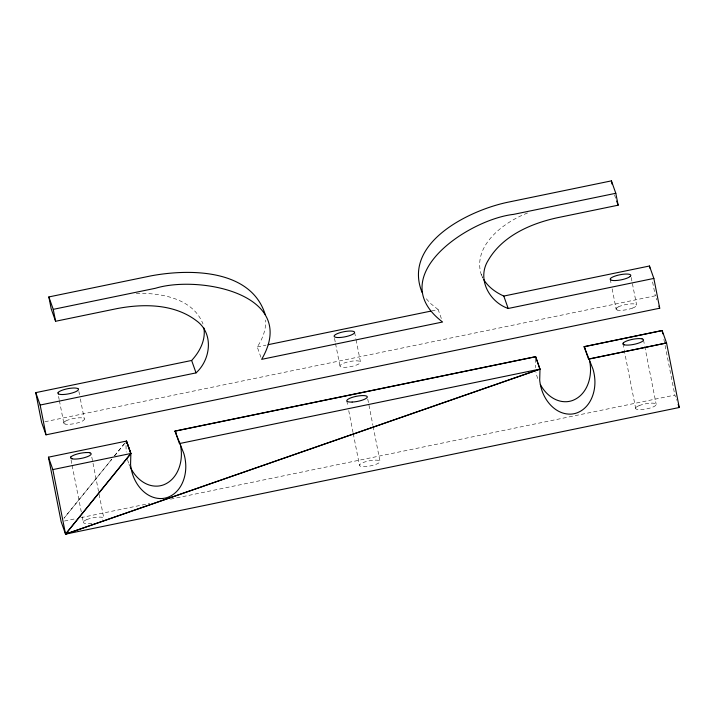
<?xml version="1.0" encoding="UTF-8"?>
<svg xmlns="http://www.w3.org/2000/svg" width="715" height="715" viewBox="0 0 715 715"><rect width="100%" height="100%" fill="white"/><g stroke="black" fill="none" stroke-linecap="round" stroke-linejoin="round"><path stroke-width="0.54" stroke-dasharray="3.58 2.68" d="M126.019 445.499L126.171 452.103M535.321 358.903L535.303 367.689M260.912 357.277L257.248 346.936C262.521 339.035 266.123 329.633 265.739 320.016M111.728 459.289L63.966 518.25L111.71 459.37M114.534 455.821L124.374 443.675M114.525 455.902L126.457 441.182M527.554 212.999C502.556 222.597 469.764 247.73 482.518 278.126M86.873 519.582L87.373 519.385A10.439 2.601 -11.1 0 1 98.339 517.133L98.893 517.106A10.484 2.619 -11.1 0 1 100.431 517.106A10.466 2.61 -11.1 0 1 102.477 517.383A10.359 2.583 -11.1 0 1 103.058 517.589A10.484 2.619 -11.1 0 1 103.72 518.929A10.359 2.583 -11.1 0 1 103.434 519.304M632.605 308.058L633.106 307.861A10.484 2.619 -11.1 0 0 636.01 306.252A10.359 2.583 -11.1 0 0 636.386 305.859A10.484 2.619 -11.1 0 0 635.841 304.322M639.201 405.62L639.702 405.423A10.439 2.601 -11.1 0 1 650.668 403.162L651.231 403.144M257.248 346.936L265.962 345.139M431.646 310.954L438.179 309.604L441.843 319.945M44.893 421.743L655.315 295.796L656.781 299.934M64.43 521.038L76.469 518.554M80.84 517.651L149.766 503.432M170.545 499.142L674.853 395.091L676.685 400.266M136.27 293.382C160.768 292.757 192.996 298.235 203.015 324.011M438.179 309.604L430.064 303.097L425.318 297.61M482.679 277.688L480.686 272.951M614.489 194.855L615.955 198.993M128.941 463.955L129.674 466.019M537.707 378.503L537.019 376.403A48.727 47.154 -19.5 0 1 535.946 372.086M128.575 462.918L127.887 460.818A48.727 47.154 -19.5 0 1 127.297 458.673M652.589 281.969L655.315 295.796M663.877 339.303L674.853 395.091M631.202 277.483L636.645 305.144M643.491 339.902L644.564 345.372M644.778 346.462L656.191 404.44M610.261 279.261L611.307 284.579M612.147 288.833L616.124 309.05M622.962 343.799L635.662 408.337M354.622 332.341L355.882 338.722M356.088 339.786L360.485 362.13A10.448 2.61 -11.1 0 1 345.291 367.313A10.448 2.61 -11.1 0 1 344.889 362.791A10.448 2.61 -11.1 0 1 360.485 362.13M367.751 399.068L372.917 425.318M373.141 426.417L380.023 461.416A10.448 2.61 -11.1 0 1 364.838 466.609A10.448 2.61 -11.1 0 1 364.427 462.087A10.448 2.61 -11.1 0 1 380.023 461.416M334.513 338.365L335.353 342.619M335.558 343.683L339.956 366.026M346.793 400.784L347.874 406.254M348.732 410.625L353.04 432.504M353.255 433.594L359.502 465.322M78.873 391.445L79.508 394.635M80.339 398.899L84.316 419.106M91.806 457.144L98.911 493.243M99.126 494.333L103.863 518.402M58.559 396.414L59.184 399.605M59.399 400.668L63.796 423.012M71.062 459.951L71.92 464.321M72.135 465.42L81.394 512.458M82.261 516.829L83.333 522.299M632.605 308.058A10.439 2.601 -11.1 0 1 621.648 310.319L621.085 310.346A10.564 2.637 -11.1 0 1 619.53 310.337A10.484 2.619 -11.1 0 1 617.447 310.078M616.688 307.959A10.484 2.619 -11.1 0 1 618.269 306.941M618.314 306.896A10.564 2.637 -11.1 0 1 619.646 306.288L620.164 306.127A10.439 2.601 -11.1 0 1 631.122 303.875L631.685 303.848A10.484 2.619 -11.1 0 1 635.26 304.125A10.359 2.583 -11.1 0 1 635.85 304.331M617.51 310.06A10.359 2.583 -11.1 0 1 616.929 309.872A10.484 2.619 -11.1 0 1 616.312 308.353A10.359 2.583 -11.1 0 1 616.759 307.959M67.147 424.317A10.484 2.619 -11.1 0 1 65.11 424.04M64.359 421.921A10.484 2.619 -11.1 0 1 65.932 420.903M65.172 424.022A10.359 2.583 -11.1 0 1 64.368 423.718A10.484 2.619 -11.1 0 1 63.984 422.315A10.359 2.583 -11.1 0 1 64.43 421.921M65.995 420.894A10.564 2.637 -11.1 0 1 67.335 420.286L67.836 420.089A10.439 2.601 -11.1 0 1 78.793 417.837L79.356 417.81A10.484 2.619 -11.1 0 1 82.931 418.087A10.35 2.583 -11.1 0 1 83.512 418.284A10.484 2.619 -11.1 0 1 84.182 419.634A10.359 2.583 -11.1 0 1 83.682 420.206A10.484 2.619 -11.1 0 1 80.777 421.832L80.277 422.029A10.439 2.601 -11.1 0 1 69.319 424.281L68.756 424.308A10.564 2.637 -11.1 0 1 67.201 424.299M651.222 403.135A10.484 2.619 -11.1 0 1 652.759 403.144A10.466 2.61 -11.1 0 1 654.806 403.421A10.359 2.583 -11.1 0 1 655.387 403.626A10.484 2.619 -11.1 0 1 655.923 405.146A10.359 2.583 -11.1 0 1 655.557 405.539A10.466 2.61 -11.1 0 1 653.984 406.549A10.564 2.637 -11.1 0 1 652.652 407.157L652.151 407.353A10.439 2.601 -11.1 0 1 641.194 409.615L640.622 409.641A10.564 2.637 -11.1 0 1 637.02 409.355A10.359 2.583 -11.1 0 1 636.466 409.168A10.564 2.637 -11.1 0 1 635.885 407.613A10.359 2.583 -11.1 0 1 636.305 407.255M636.279 407.237A10.466 2.61 -11.1 0 1 639.174 405.62M91.904 523.282A10.439 2.601 -11.1 0 1 88.857 523.577L88.294 523.603A10.466 2.61 -11.1 0 1 84.692 523.326A10.359 2.583 -11.1 0 1 83.905 523.014A10.466 2.61 -11.1 0 1 83.575 521.593A10.359 2.583 -11.1 0 1 83.977 521.217M102.701 519.903A10.466 2.61 -11.1 0 1 102.388 520.1M83.941 521.199A10.466 2.61 -11.1 0 1 86.846 519.582"/><path stroke-width="1.07" d="M126.18 443.327L126.457 441.182L130.854 453.596L130.568 464.518A48.727 47.154 -19.5 0 0 132.284 473.232C135.966 486.173 147.067 498.945 161.483 498.552A20.655 19.993 -19.5 0 0 168.213 497.166C181.664 491.786 187.035 475.716 185.56 462.239A48.727 47.154 -19.5 0 0 183.844 453.533L174.987 431.065L535.615 356.66L539.986 369.181L539.7 380.103A48.727 47.154 -19.5 0 0 541.416 388.817C545.107 401.759 556.199 414.53 570.615 414.137A20.655 19.993 -19.5 0 0 577.345 412.752C590.796 407.371 596.167 391.293 594.692 377.824A48.727 47.154 -19.5 0 0 592.976 369.11L584.128 346.65L662.153 330.553L666.55 342.968L679.25 407.505L65.548 534.132L61.15 521.718L48.45 457.18L126.484 441.075L130.872 453.489L65.548 534.132L52.847 469.594L48.45 457.18M535.615 356.66L539.986 369.181L65.548 534.132L130.854 453.596L126.484 441.075M483.706 279.52C488.3 287.099 495.826 292.453 503.789 296.064L649.452 266.007L653.85 278.43L659.713 308.219L46.01 434.836L41.613 422.422L35.75 392.633L191.638 360.467C199.673 351.852 205.884 340.063 203.909 327.979M35.75 392.633L40.147 405.048L196.035 372.89C210.862 359.484 213.964 333.244 196.384 320.704C174.013 303.687 143.438 303.562 116.956 308.612L55.591 321.267L51.194 308.853L48.852 296.94L151.133 275.838C189.529 268.697 250.822 268.885 265.14 314.305M65.548 534.132L540.013 369.074L179.447 443.568L175.05 431.154L535.598 356.767M588.579 359.153L666.55 342.968L588.517 359.064L584.182 346.739L662.153 330.553L662.796 333.834M653.85 278.43L508.186 308.478C489.221 301.927 476.726 278.725 488.122 260.501C502.243 236.048 530.298 223.732 556.779 217.861L618.144 205.196L615.803 193.282L611.405 180.868L509.125 201.97C470.354 209.593 401.785 242.68 422.136 292.569M48.852 296.94L53.241 309.354L155.53 288.252C199.083 274.918 299.817 294.008 261.645 359.35L442.576 322.018C382.614 276.517 468.557 219.451 513.522 214.384L615.803 193.282M268.143 344.684L430.555 311.177M52.847 469.594L130.872 453.489M86.193 452.559L85.63 452.586A10.439 2.601 -11.1 0 0 74.673 454.847L74.172 455.044A10.564 2.637 -11.1 0 0 71.232 456.635M584.182 346.739L585.245 348.607M540.352 384.491C545.322 393.992 555.01 402.143 566.217 401.723A20.655 19.993 -19.5 0 0 572.947 400.337C586.398 394.948 591.77 378.879 590.295 365.41A48.727 47.154 -19.5 0 0 589.652 361.012M175.05 431.154L176.113 433.022M130.246 466.975C134.992 477.343 145.091 486.566 157.085 486.137A20.655 19.993 -19.5 0 0 163.815 484.752C177.266 479.372 182.638 463.293 181.163 449.824A48.727 47.154 -19.5 0 0 180.037 443.255M658.98 306.145L659.713 308.219M616.679 201.058L618.144 205.196M678.151 404.404L679.25 407.505M503.789 296.064L508.186 308.478M191.638 360.467L196.035 372.89M649.452 266.007L649.872 268.143M611.405 180.868L612.049 184.121M53.241 309.354L55.591 321.267M40.147 405.048L46.01 434.836M630.147 276.464A10.484 2.619 -11.1 0 1 627.243 278.081L626.751 278.278A10.439 2.601 -11.1 0 1 615.785 280.53L615.222 280.557A10.564 2.637 -11.1 0 1 611.62 280.271A10.359 2.583 -11.1 0 1 610.833 279.967M610.798 279.958A10.564 2.637 -11.1 0 1 610.485 278.528M630.156 276.455A10.359 2.583 -11.1 0 0 630.523 276.07A10.484 2.619 -11.1 0 0 629.978 274.533A10.359 2.583 -11.1 0 0 629.406 274.354A10.484 2.619 -11.1 0 0 627.368 274.068A10.564 2.637 -11.1 0 0 625.822 274.06L625.259 274.077A10.439 2.601 -11.1 0 0 614.301 276.348L613.801 276.544A10.564 2.637 -11.1 0 0 610.86 278.135A10.35 2.583 -11.1 0 0 610.521 278.546M77.881 388.611A10.484 2.619 -11.1 0 1 78.194 390.033A10.359 2.583 -11.1 0 1 77.819 390.417A10.484 2.619 -11.1 0 1 74.914 392.043L74.414 392.24A10.439 2.601 -11.1 0 1 63.456 394.501L62.893 394.519A10.564 2.637 -11.1 0 1 59.291 394.233A10.359 2.583 -11.1 0 1 58.505 393.929M77.89 388.62A10.359 2.583 -11.1 0 0 77.077 388.317A10.484 2.619 -11.1 0 0 73.484 388.013L72.93 388.039A10.439 2.601 -11.1 0 0 61.973 390.31L61.472 390.506A10.564 2.637 -11.1 0 0 58.532 392.097A10.359 2.583 -11.1 0 0 58.201 392.526M58.469 393.92A10.564 2.637 -11.1 0 1 58.147 392.49M642.097 338.874A10.484 2.619 -11.1 0 0 640.068 338.606A10.564 2.637 -11.1 0 0 638.531 338.597L637.968 338.624A10.439 2.601 -11.1 0 0 627.01 340.885L626.501 341.082A10.564 2.637 -11.1 0 0 623.56 342.673M642.115 338.892A10.359 2.583 -11.1 0 1 642.687 339.089A10.484 2.619 -11.1 0 1 643.223 340.608A10.359 2.583 -11.1 0 1 642.856 340.992A10.484 2.619 -11.1 0 1 639.943 342.619L639.451 342.816A10.439 2.601 -11.1 0 1 628.485 345.077L627.922 345.095A10.564 2.637 -11.1 0 1 624.32 344.809M623.185 343.066A10.564 2.637 -11.1 0 0 623.498 344.505A10.359 2.583 -11.1 0 0 624.347 344.818M623.23 343.102A10.359 2.583 -11.1 0 1 623.605 342.717M86.193 452.559A10.484 2.619 -11.1 0 1 87.731 452.568M89.777 452.854A10.359 2.583 -11.1 0 1 90.591 453.167A10.484 2.619 -11.1 0 1 90.894 454.57A10.359 2.583 -11.1 0 1 90.528 454.955A10.484 2.619 -11.1 0 1 87.614 456.581L87.114 456.778A10.439 2.601 -11.1 0 1 76.156 459.039L75.593 459.057A10.564 2.637 -11.1 0 1 71.992 458.771M70.857 457.028A10.564 2.637 -11.1 0 0 71.169 458.467A10.359 2.583 -11.1 0 0 72.018 458.78M87.891 452.506A10.564 2.637 -11.1 0 1 89.938 452.774M70.901 457.064A10.359 2.583 -11.1 0 1 71.268 456.679M352.129 402.062A10.448 2.61 -11.1 0 0 367.322 396.879A10.448 2.61 -11.1 0 0 351.726 397.54A10.448 2.61 -11.1 0 0 352.129 402.062M339.428 337.525A10.448 2.61 -11.1 0 0 354.622 332.341A10.448 2.61 -11.1 0 0 339.026 333.002A10.448 2.61 -11.1 0 0 339.428 337.525"/></g></svg>
